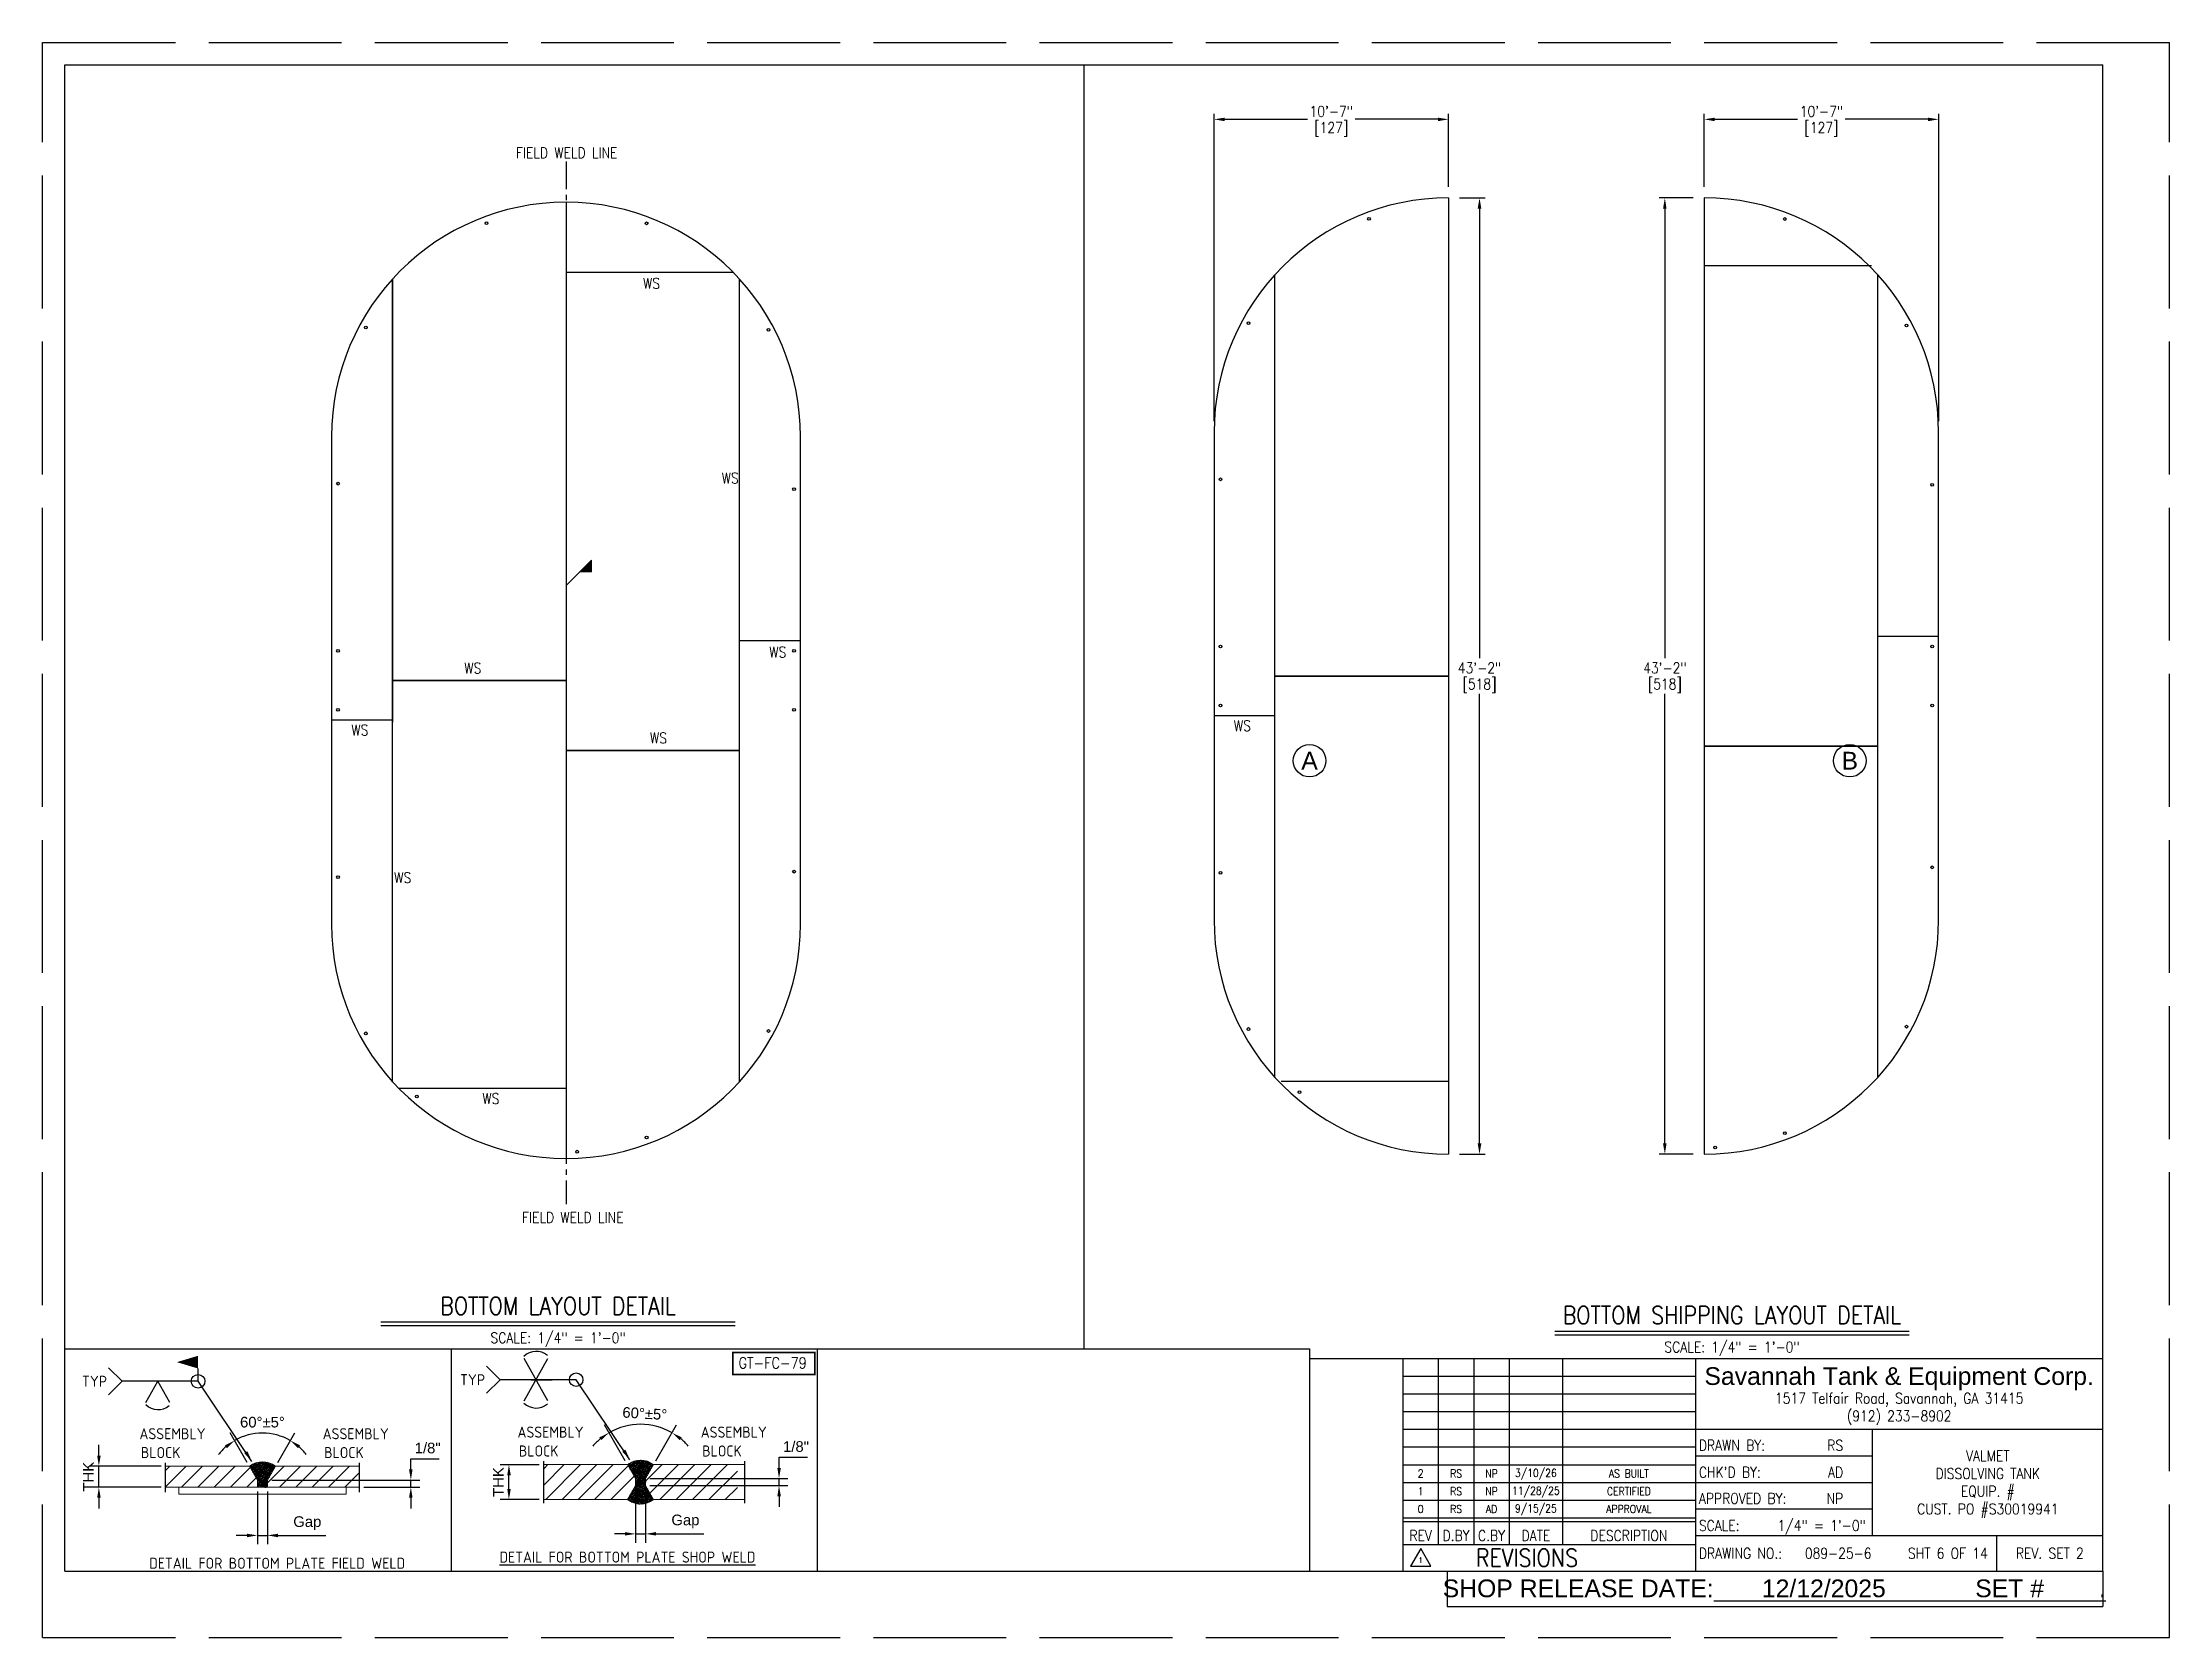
# Model space of a CAD drawing. Extents: x -36 to 1116, y 36 to 900.
import ezdxf
from ezdxf.enums import TextEntityAlignment as Align

# ---------------------------------------------------------------- set-up
doc = ezdxf.new("R2010")
doc.units = 0
doc.header["$LTSCALE"] = 12
doc.header["$MEASUREMENT"] = 0
doc.header["$PDMODE"] = 33
doc.header["$PDSIZE"] = -0.5
doc.linetypes.add('AM_ISO02W050', pattern=[7.5, 6, -1.5])
doc.linetypes.add('CENTER', pattern=[2, 1.25, -0.25, 0.25, -0.25])
doc.layers.get('0').update_dxf_attribs({"linetype": 'CONTINUOUS'})
doc.layers.get('Defpoints').update_dxf_attribs({"linetype": 'CONTINUOUS'})
for name, color, linetype, lineweight in [('AM_5', 92, 'CONTINUOUS', 25), ('Am_8', 1, 'CONTINUOUS', 25), ('Equipment-AM_0', 7, 'CONTINUOUS', 50), ('Equipment-AM_5', 92, 'CONTINUOUS', 25)]:
    doc.layers.add(name, color=color, linetype=linetype, lineweight=lineweight)
for name, color, linetype in [('CENTER', 6, 'CENTER'), ('COVER', 3, 'CONTINUOUS'), ('DIM', 1, 'CONTINUOUS'), ('SHELL', 40, 'CONTINUOUS'), ('SHOP TAG', 11, 'CONTINUOUS'), ('TEXT', 4, 'CONTINUOUS')]:
    doc.layers.add(name, color=color, linetype=linetype)
doc.styles.add('ISOCP', font='ISOCP.SHX')
doc.styles.add('ROMANS', font='ROMANS.shx', dxfattribs={"width": 0.85, "height": 5.76})
doc.styles.get("Standard").update_dxf_attribs({"font": 'sanss___.ttf'})
doc.dimstyles.new('METSOPOWER_ANSI$0', dxfattribs={"dimtxt": 0.12, "dimasz": 0.12, "dimexe": 0.1, "dimexo": 0.05, "dimgap": 0.06, "dimtad": 1, "dimtoh": 1, "dimdec": 5, "dimzin": 12, "dimdsep": 46, "dimlunit": 4, "dimtxsty": 'Standard', "dimcen": 0, "dimclrd": 256, "dimclre": 256, "dimclrt": 140, "dimadec": 0, "dimazin": 2, "dimtp": 0.1, "dimtm": 0.1, "dimtfac": 0.71, "dimtdec": 5, "dimtmove": 0, "dimatfit": 3, "dimfxl": 1, "dimfrac": 2, "dimtzin": 7, "dimlwd": -1, "dimlwe": -1, "dimarcsym": 1})
doc.dimstyles.new('METSOPOWER_ANSI$2', dxfattribs={"dimtxt": 0.12, "dimasz": 0.12, "dimexe": 0.1, "dimexo": 0.05, "dimgap": 0.06, "dimtad": 1, "dimzin": 12, "dimdsep": 46, "dimlunit": 3, "dimtxsty": 'Standard', "dimcen": 0, "dimclrd": 256, "dimclre": 256, "dimclrt": 140, "dimadec": 0, "dimazin": 2, "dimtp": 0.1, "dimtm": 0.1, "dimtfac": 0.71, "dimtmove": 0, "dimatfit": 3, "dimfxl": 1, "dimtzin": 7, "dimlwd": -1, "dimlwe": -1, "dimarcsym": 1})
doc.dimstyles.new('SCALE -4', dxfattribs={"dimscale": 48, "dimtxt": 0.125, "dimasz": 0.125, "dimexe": 0.125, "dimexo": 0.125, "dimgap": 0.09375, "dimtad": 1, "dimdec": 4, "dimlfac": 0.25, "dimrnd": 0.0625, "dimzin": 3, "dimdsep": 46, "dimlunit": 4, "dimtxsty": 'ISOCP', "dimcen": 0, "dimclrd": 92, "dimclre": 92, "dimclrt": 140, "dimadec": 0, "dimazin": 0, "dimtfac": 1, "dimtdec": 4, "dimtmove": 0, "dimatfit": 3, "dimfxl": 1, "dimfrac": 2, "dimtolj": 1, "dimtzin": 0, "dimarcsym": 0})
doc.dimstyles.get("Standard").update_dxf_attribs({"dimtxt": 0.18, "dimasz": 0.18, "dimexe": 0.18, "dimexo": 0.0625, "dimgap": 0.09, "dimtad": 0, "dimtih": 1, "dimtoh": 1, "dimdec": 4, "dimzin": 0, "dimdsep": 46, "dimtxsty": 'Standard', "dimcen": 0.09, "dimadec": 0, "dimazin": 0, "dimtfac": 1, "dimtdec": 4, "dimtofl": 0, "dimtmove": 0, "dimatfit": 3, "dimfxl": 1, "dimtolj": 1, "dimtzin": 0, "dimarcsym": 0})
pattern_1 = [(45, (-1137.811, -715.01), (-4.419417, 4.419417), [])]
pattern_2 = [(45, (-933.0586, -714.148), (-4.419417, 4.419417), [])]

# ---------------------------------------------------------------- blocks, each defined once
blk = doc.blocks.new('*D190')
at = {"layer": 'AM_5', "linetype": 'ByBlock', "transparency": 16777216}
for p, q in [((-5.5, 134.5), (-5.5, 140.3)), ((28.3, 128.8), (-10.3, 128.8)), ((-5.5, 117.4), (-5.5, 128.8)), ((28.3, 117.4), (-10.3, 117.4)), ((-5.5, 111.7), (-5.5, 105.9))]:
    blk.add_line(p, q, dxfattribs=at)
at = {"layer": 'AM_5', "transparency": 16777216}
for points in [[(-6.4, 134.5), (-4.5, 134.5), (-5.5, 128.8)], [(-6.4, 111.7), (-4.5, 111.7), (-5.5, 117.4)]]:
    blk.add_solid(points, dxfattribs=at)
at = {"layer": 'Defpoints', "color": 0, "transparency": 16777216}
for p in [(-5.5, 128.8), (30.7, 128.8), (30.7, 117.4)]:
    blk.add_point(p, dxfattribs=at)
at = {"layer": 'AM_5', "color": 140, "transparency": 16777216, "insert": (-11.2, 123.1), "char_height": 5.76, "attachment_point": 5, "rotation": 90}
blk.add_mtext('THK', dxfattribs=at)
blk = doc.blocks.new('*D191')
at = {"layer": 'AM_5', "linetype": 'ByBlock', "transparency": 16777216}
for p, q in [((74.9, 130.8), (65.7, 146.8)), ((91.4, 130.8), (100.6, 146.8))]:
    blk.add_line(p, q, dxfattribs=at)
for start, end in [(130.9525, 141.9049), (60, 120), (38.0951, 49.0475)]:
    blk.add_arc((83.1, 116.5), 30.2, start, end, dxfattribs=at)
at = {"layer": 'AM_5', "transparency": 16777216}
for points in [[(62.8, 140.1), (63.9, 138.5), (68.1, 142.7)], [(102.4, 138.5), (103.5, 140.1), (98.2, 142.7)]]:
    blk.add_solid(points, dxfattribs=at)
at = {"layer": 'Defpoints', "color": 0, "transparency": 16777216}
for p in [(88.4, 146.3), (76.1, 128.8), (90.2, 128.8), (80.4, 121.2), (85.8, 121.2)]:
    blk.add_point(p, dxfattribs=at)
at = {"layer": 'AM_5', "color": 140, "transparency": 16777216, "insert": (83.1, 152.6), "char_height": 5.76, "attachment_point": 5}
blk.add_mtext('60°%%P5%%D', dxfattribs=at)
blk = doc.blocks.new('*D192')
at = {"layer": 'AM_5', "linetype": 'ByBlock', "transparency": 16777216}
for p, q in [((80.4, 115), (80.4, 86.5)), ((85.8, 115), (85.8, 86.5)), ((74.7, 91.3), (68.9, 91.3)), ((80.4, 91.3), (85.8, 91.3)), ((91.6, 91.3), (117.4, 91.3))]:
    blk.add_line(p, q, dxfattribs=at)
at = {"layer": 'AM_5', "transparency": 16777216}
for points in [[(74.7, 92.2), (74.7, 90.3), (80.4, 91.3)], [(91.6, 92.2), (91.6, 90.3), (85.8, 91.3)]]:
    blk.add_solid(points, dxfattribs=at)
at = {"layer": 'Defpoints', "color": 0, "transparency": 16777216}
for p in [(80.4, 117.4), (85.8, 117.4), (85.8, 91.3)]:
    blk.add_point(p, dxfattribs=at)
at = {"layer": 'AM_5', "color": 140, "transparency": 16777216, "insert": (107.4, 97.9), "char_height": 5.76, "attachment_point": 5}
blk.add_mtext('Gap ', dxfattribs=at)
blk = doc.blocks.new('*D193')
at = {"layer": 'AM_5', "linetype": 'ByBlock', "transparency": 16777216}
for p, q in [((163.5, 127), (163.5, 132.7)), ((163.5, 132.7), (178.9, 132.7)), ((88.2, 121.2), (168.3, 121.2)), ((138, 117.4), (168.3, 117.4)), ((163.5, 117.4), (163.5, 121.2)), ((163.5, 111.7), (163.5, 105.9))]:
    blk.add_line(p, q, dxfattribs=at)
at = {"layer": 'AM_5', "transparency": 16777216}
for points in [[(162.5, 127), (164.4, 127), (163.5, 121.2)], [(162.5, 111.7), (164.4, 111.7), (163.5, 117.4)]]:
    blk.add_solid(points, dxfattribs=at)
at = {"layer": 'Defpoints', "color": 0, "transparency": 16777216}
for p in [(85.8, 121.2), (135.6, 117.4), (163.5, 117.4)]:
    blk.add_point(p, dxfattribs=at)
at = {"layer": 'AM_5', "color": 140, "transparency": 16777216, "insert": (172.6, 138.6), "char_height": 5.76, "attachment_point": 5}
blk.add_mtext('1/8"', dxfattribs=at)
blk = doc.blocks.new('*D194')
at = {"layer": 'Defpoints', "color": 0, "transparency": 16777216}
for p in [(598.5, 858.4), (725.5, 815.8), (598.5, 688.8)]:
    blk.add_point(p, dxfattribs=at)
at = {"layer": 'DIM', "color": 0, "lineweight": -2, "transparency": 16777216}
for p, q in [((598.5, 694.8), (598.5, 861.4)), ((604.3, 858.4), (649.2, 858.4)), ((719.8, 858.4), (674.9, 858.4)), ((725.5, 821.8), (725.5, 861.4))]:
    blk.add_line(p, q, dxfattribs=at)
at = {"layer": 'DIM', "color": 0, "transparency": 16777216}
for points in [[(604.3, 859.3), (604.3, 857.4), (598.5, 858.4)], [(719.8, 859.3), (719.8, 857.4), (725.5, 858.4)]]:
    blk.add_solid(points, dxfattribs=at)
at = {"layer": 'DIM', "color": 0, "transparency": 16777216, "char_height": 5.76, "attachment_point": 5, "style": 'ROMANS'}
for s, insert in [('\\A1;10\'-7"', (662, 862.7)), ('\\A1;[127]', (662, 853))]:
    blk.add_mtext(s, dxfattribs=dict(at, insert=insert))
blk = doc.blocks.new('*D195')
at = {"layer": 'Defpoints', "color": 0, "transparency": 16777216}
for p in [(725.5, 815.8), (725.5, 297.8), (742.3, 297.8)]:
    blk.add_point(p, dxfattribs=at)
at = {"layer": 'DIM', "color": 0, "lineweight": -2, "transparency": 16777216}
for p, q in [((731.5, 815.8), (745.3, 815.8)), ((742.3, 810), (742.3, 566.5)), ((742.3, 303.6), (742.3, 547.1)), ((731.5, 297.8), (745.3, 297.8))]:
    blk.add_line(p, q, dxfattribs=at)
at = {"layer": 'DIM', "color": 0, "transparency": 16777216}
for points in [[(741.3, 810), (743.3, 810), (742.3, 815.8)], [(741.3, 303.6), (743.3, 303.6), (742.3, 297.8)]]:
    blk.add_solid(points, dxfattribs=at)
at = {"layer": 'DIM', "color": 0, "transparency": 16777216, "char_height": 5.76, "attachment_point": 5, "style": 'ROMANS'}
for s, insert in [('\\A1;43\'-2"', (742.3, 561.2)), ('\\A1;[518]', (742.3, 551.5))]:
    blk.add_mtext(s, dxfattribs=dict(at, insert=insert))
blk = doc.blocks.new('*D196')
at = {"layer": 'Defpoints', "color": 0, "transparency": 16777216}
for p in [(864, 815.8), (842.7, 297.8), (864, 297.8)]:
    blk.add_point(p, dxfattribs=at)
at = {"layer": 'DIM', "color": 0, "lineweight": -2, "transparency": 16777216}
for p, q in [((858, 815.8), (839.7, 815.8)), ((842.7, 810), (842.7, 566.5)), ((842.7, 303.6), (842.7, 547.1)), ((858, 297.8), (839.7, 297.8))]:
    blk.add_line(p, q, dxfattribs=at)
at = {"layer": 'DIM', "color": 0, "transparency": 16777216}
for points in [[(841.7, 810), (843.6, 810), (842.7, 815.8)], [(841.7, 303.6), (843.6, 303.6), (842.7, 297.8)]]:
    blk.add_solid(points, dxfattribs=at)
at = {"layer": 'DIM', "color": 0, "transparency": 16777216, "char_height": 5.76, "attachment_point": 5, "style": 'ROMANS'}
for s, insert in [('\\A1;43\'-2"', (842.7, 561.2)), ('\\A1;[518]', (842.7, 551.5))]:
    blk.add_mtext(s, dxfattribs=dict(at, insert=insert))
blk = doc.blocks.new('*D197')
at = {"layer": 'Defpoints', "color": 0, "transparency": 16777216}
for p in [(991, 858.4), (864, 815.8), (991, 688.8)]:
    blk.add_point(p, dxfattribs=at)
at = {"layer": 'DIM', "color": 0, "lineweight": -2, "transparency": 16777216}
for p, q in [((864, 821.8), (864, 861.4)), ((869.7, 858.4), (914.6, 858.4)), ((985.2, 858.4), (940.3, 858.4)), ((991, 694.8), (991, 861.4))]:
    blk.add_line(p, q, dxfattribs=at)
at = {"layer": 'DIM', "color": 0, "transparency": 16777216}
for points in [[(869.7, 859.3), (869.7, 857.4), (864, 858.4)], [(985.2, 859.3), (985.2, 857.4), (991, 858.4)]]:
    blk.add_solid(points, dxfattribs=at)
at = {"layer": 'DIM', "color": 0, "transparency": 16777216, "char_height": 5.76, "attachment_point": 5, "style": 'ROMANS'}
for s, insert in [('\\A1;10\'-7"', (927.5, 862.7)), ('\\A1;[127]', (927.5, 853))]:
    blk.add_mtext(s, dxfattribs=dict(at, insert=insert))
blk = doc.blocks.new('*D201')
at = {"layer": 'AM_5', "linetype": 'ByBlock', "transparency": 16777216}
for p, q in [((233, 129.6), (211.8, 129.6)), ((216.6, 116.5), (216.6, 123.9)), ((233, 110.7), (211.8, 110.7))]:
    blk.add_line(p, q, dxfattribs=at)
at = {"layer": 'AM_5', "transparency": 16777216}
for points in [[(215.7, 123.9), (217.6, 123.9), (216.6, 129.6)], [(215.7, 116.5), (217.6, 116.5), (216.6, 110.7)]]:
    blk.add_solid(points, dxfattribs=at)
at = {"layer": 'Defpoints', "color": 0, "transparency": 16777216}
for p in [(216.6, 129.6), (235.4, 129.6), (235.4, 110.7)]:
    blk.add_point(p, dxfattribs=at)
at = {"layer": 'AM_5', "color": 140, "transparency": 16777216, "insert": (210.9, 120.2), "char_height": 5.76, "attachment_point": 5, "rotation": 90}
blk.add_mtext('THK', dxfattribs=at)
blk = doc.blocks.new('*D202')
at = {"layer": 'AM_5', "linetype": 'ByBlock', "transparency": 16777216}
for p, q in [((279.6, 131.7), (268.4, 151.1)), ((296.1, 131.7), (307.4, 151.1))]:
    blk.add_line(p, q, dxfattribs=at)
for start, end in [(60, 120), (129.6836, 139.3672), (40.6328, 50.3164)]:
    blk.add_arc((287.9, 117.4), 34.1, start, end, dxfattribs=at)
at = {"layer": 'AM_5', "transparency": 16777216}
for points in [[(265.6, 144.4), (266.7, 142.9), (270.8, 146.9)], [(309.1, 142.9), (310.2, 144.4), (305, 146.9)]]:
    blk.add_solid(points, dxfattribs=at)
at = {"layer": 'Defpoints', "color": 0, "transparency": 16777216}
for p in [(282, 151), (280.8, 129.6), (294.9, 129.6), (285.2, 122.1), (290.6, 122.1)]:
    blk.add_point(p, dxfattribs=at)
at = {"layer": 'AM_5', "color": 140, "transparency": 16777216, "insert": (290.2, 157.3), "char_height": 5.76, "attachment_point": 5, "rotation": 356.7374}
blk.add_mtext('60°%%P5%%D', dxfattribs=at)
blk = doc.blocks.new('*D199')
at = {"layer": 'AM_5', "linetype": 'ByBlock', "transparency": 16777216}
for p, q in [((285.2, 115.9), (285.2, 87.3)), ((290.6, 115.9), (290.6, 87.3)), ((279.4, 92.1), (273.7, 92.1)), ((285.2, 92.1), (290.6, 92.1)), ((296.3, 92.1), (322.2, 92.1))]:
    blk.add_line(p, q, dxfattribs=at)
at = {"layer": 'AM_5', "transparency": 16777216}
for points in [[(279.4, 93.1), (279.4, 91.2), (285.2, 92.1)], [(296.3, 93.1), (296.3, 91.2), (290.6, 92.1)]]:
    blk.add_solid(points, dxfattribs=at)
at = {"layer": 'Defpoints', "color": 0, "transparency": 16777216}
for p in [(285.2, 118.3), (290.6, 118.3), (290.6, 92.1)]:
    blk.add_point(p, dxfattribs=at)
at = {"layer": 'AM_5', "color": 140, "transparency": 16777216, "insert": (312.2, 98.8), "char_height": 5.76, "attachment_point": 5}
blk.add_mtext('Gap ', dxfattribs=at)
blk = doc.blocks.new('*D200')
at = {"layer": 'AM_5', "linetype": 'ByBlock', "transparency": 16777216}
for p, q in [((362.9, 127.8), (362.9, 133.6)), ((362.9, 133.6), (378.4, 133.6)), ((293, 122.1), (367.7, 122.1)), ((293, 118.3), (367.7, 118.3)), ((362.9, 118.3), (362.9, 122.1)), ((362.9, 112.5), (362.9, 106.8))]:
    blk.add_line(p, q, dxfattribs=at)
at = {"layer": 'AM_5', "transparency": 16777216}
for points in [[(362, 127.8), (363.9, 127.8), (362.9, 122.1)], [(362, 112.5), (363.9, 112.5), (362.9, 118.3)]]:
    blk.add_solid(points, dxfattribs=at)
at = {"layer": 'Defpoints', "color": 0, "transparency": 16777216}
for p in [(290.6, 122.1), (290.6, 118.3), (362.9, 118.3)]:
    blk.add_point(p, dxfattribs=at)
at = {"layer": 'AM_5', "color": 140, "transparency": 16777216, "insert": (372.1, 139.4), "char_height": 5.76, "attachment_point": 5}
blk.add_mtext('1/8"', dxfattribs=at)

msp = doc.modelspace()

# ---------------------------------------------------------------- hatches: boundary and pattern name
at = {"layer": 'Am_8'}
h = msp.add_hatch(dxfattribs=at)
h.set_pattern_fill('ANSI31', color=256, scale=50)
h.set_pattern_definition(pattern_1)
h.paths.add_polyline_path([(80.447593, 117.41639), (80.447593, 121.195917), (76.08337, 128.754972), (30.687337, 128.754972), (30.687337, 117.41639), (76.08337, 117.41639)])
h = msp.add_hatch(dxfattribs=at)
h.set_pattern_fill('ANSI31', color=256, scale=50)
h.set_pattern_definition(pattern_1)
h.paths.add_polyline_path([(85.83207, 121.195917), (90.196292, 128.754972), (135.592326, 128.754972), (135.592326, 117.41639), (90.196292, 117.41639), (85.83207, 117.41639)])
h = msp.add_hatch(dxfattribs=at)
h.set_pattern_fill('ANSI31', color=256, scale=50)
h.set_pattern_definition(pattern_2)
h.paths.add_polyline_path([(285.19984, 118.278675), (285.19984, 122.058202), (280.835617, 129.617257), (235.439584, 129.617257), (235.439584, 110.71962), (280.835617, 110.71962)])
h = msp.add_hatch(dxfattribs=at)
h.set_pattern_fill('ANSI31', color=256, scale=50)
h.set_pattern_definition(pattern_2)
h.paths.add_polyline_path([(290.584317, 122.058202), (294.948539, 129.617257), (340.344573, 129.617257), (340.344573, 110.71962), (294.948539, 110.71962), (290.584317, 118.278675)])
at = {"layer": 'COVER'}
h = msp.add_hatch(dxfattribs=at)
h.set_pattern_fill('ANSI36', color=256, scale=5)
h.set_pattern_definition([(45, (205.17206, 0.66814), (0.3314563, 1.2153398), [1.5625, -0.3125, 0, -0.3125])])
h.paths.add_polyline_path([(294.948539, 129.617257, 0.3449215213), (280.835617, 129.617257), (285.19984, 122.058202), (285.19984, 118.278675), (280.835617, 110.71962, 0.3449215213), (294.948539, 110.71962), (290.584317, 118.278675), (290.584317, 122.058202)])
at = {"layer": 'DIM'}
msp.add_hatch(color=256, dxfattribs=at).paths.add_polyline_path([(261.344388, 613.227395), (261.344388, 619.627395), (254.944388, 613.227395)])
h = msp.add_hatch(dxfattribs=at)
h.set_pattern_fill('ANSI36', color=256, scale=5)
h.paths.add_polyline_path([(90.196292, 128.754972, 0.3449215213), (76.08337, 128.754972), (80.447593, 121.195917), (80.447593, 117.41639), (85.83207, 117.41639), (85.83207, 121.195917)])

# ---------------------------------------------------------------- linework, layer by layer
for p, q in [((-24, 72), (-24, 888)), ((-24, 888), (1080, 888)), ((528, 888), (528, 192.327202)), ((1080, 72), (1080, 888)), ((-24, 192.327202), (650.465916, 192.327202)), ((185.408579, 192.327202), (185.408579, 72)), ((383.590355, 192.327202), (383.590355, 72)), ((650.465916, 72), (650.465916, 192.327202)), ((650.465916, 187.2), (1080, 187.2)), ((700.834859, 187.2), (700.834859, 72)), ((720.034859, 86.4), (720.034859, 187.2)), ((739.234859, 187.2), (739.234859, 86.4)), ((758.434859, 187.2), (758.434859, 86.4)), ((787.234859, 187.2), (787.234859, 86.4)), ((859.2, 187.2), (859.2, 72)), ((700.834859, 177.6), (859.2, 177.6)), ((700.834859, 168), (859.2, 168)), ((700.834859, 158.4), (859.2, 158.4)), ((700.834859, 148.8), (1080, 148.8)), ((700.834859, 139.2), (859.2, 139.2)), ((955.2, 91.2), (955.2, 148.8)), ((700.834859, 129.6), (859.2, 129.6)), ((859.2, 134.4), (955.2, 134.4)), ((700.834859, 120), (955.2, 120)), ((700.834859, 110.4), (859.2, 110.4)), ((859.2, 105.6), (955.2, 105.6)), ((700.834859, 100.8), (859.2, 100.8)), ((700.834859, 98.88), (859.2, 98.88)), ((700.834859, 86.4), (859.2, 86.4)), ((859.2, 91.2), (1080, 91.2)), ((1022.4, 91.2), (1022.4, 72)), ((-24, 72), (1080, 72)), ((360.38887, 72), (650.465916, 72))]:
    msp.add_line(p, q)
at = {"layer": 'AM_5'}
for p, q in [((30.687337, 114.68557), (30.687337, 130.644736)), ((135.592326, 114.68557), (135.592326, 130.644736)), ((235.439584, 108.829856), (235.439584, 131.507021)), ((344.448258, 108.829856), (344.448258, 131.507021))]:
    msp.add_line(p, q, dxfattribs=at)
at = {"layer": 'CENTER'}
msp.add_line((247.539787, 835.557452), (247.539787, 270.769062), dxfattribs=at)
at = {"layer": 'Defpoints', "linetype": 'AM_ISO02W050'}
for p, q in [((-36, 36), (-36, 900)), ((-36, 900), (1116, 900)), ((1116, 36), (1116, 900)), ((-36, 36), (1116, 36))]:
    msp.add_line(p, q, dxfattribs=at)
at = {"layer": 'DIM'}
for p, q in [((247.539787, 813.4666), (247.539787, 573.4666)), ((153.539787, 573.4666), (153.539787, 771.865663)), ((153.539787, 771.865663), (153.539787, 531.865663)), ((338.1378, 775.4666), (247.539787, 775.4666)), ((247.539787, 775.4666), (247.539787, 535.4666)), ((341.539787, 535.4666), (341.539787, 771.865663)), ((631.514092, 575.807493), (631.514092, 774.206557)), ((954.558806, 779.110837), (863.960793, 779.110837)), ((957.960793, 537.807493), (957.960793, 774.206557)), ((261.344388, 619.627395), (247.539787, 605.822794)), ((261.344388, 613.227395), (254.944388, 613.227395)), ((261.344388, 613.227395), (261.344388, 619.627395)), ((341.539787, 337.067537), (341.539787, 577.067537)), ((341.539787, 576.067537), (374.539787, 576.067537)), ((957.960793, 339.40843), (957.960793, 579.40843)), ((957.960793, 578.40843), (990.960793, 578.40843)), ((153.539787, 337.067537), (153.539787, 573.4666)), ((247.539787, 573.4666), (247.539787, 333.4666)), ((631.514092, 339.40843), (631.514092, 575.807493)), ((153.539787, 554.4666), (247.539787, 554.4666)), ((247.539787, 554.4666), (153.539787, 554.4666)), ((725.514092, 556.807493), (631.514092, 556.807493)), ((631.514092, 556.807493), (725.514092, 556.807493)), ((153.539787, 532.865663), (120.539787, 532.865663)), ((247.539787, 535.4666), (247.539787, 295.4666)), ((341.539787, 337.067537), (341.539787, 535.4666)), ((631.514092, 535.206557), (598.514092, 535.206557)), ((957.960793, 339.40843), (957.960793, 537.807493)), ((863.960793, 518.807493), (957.960793, 518.807493)), ((957.960793, 518.807493), (863.960793, 518.807493)), ((247.539787, 516.4666), (341.539787, 516.4666)), ((341.539787, 516.4666), (247.539787, 516.4666)), ((725.514092, 337.110837), (634.916079, 337.110837)), ((247.539787, 333.4666), (156.941774, 333.4666)), ((147.224304, 206.956712), (339.224304, 206.956712)), ((147.224304, 205.036712), (339.224304, 205.036712)), ((783.045129, 201.945957), (975.045129, 201.945957)), ((783.045129, 200.025957), (975.045129, 200.025957))]:
    msp.add_line(p, q, dxfattribs=at)
at = {"layer": 'Equipment-AM_0', "lineweight": 18}
for p, q in [((30.687337, 128.754972), (76.08337, 128.754972)), ((76.08337, 128.754972), (80.447593, 121.195917)), ((90.196292, 128.754972), (85.83207, 121.195917)), ((135.592326, 128.754972), (90.196292, 128.754972)), ((235.439584, 129.617257), (280.835617, 129.617257)), ((280.835617, 129.617257), (285.19984, 122.058202)), ((294.948539, 129.617257), (290.584317, 122.058202)), ((344.448258, 129.617257), (294.948539, 129.617257)), ((80.447593, 117.41639), (30.687337, 117.41639)), ((80.447593, 121.195917), (80.447593, 117.41639)), ((80.447593, 117.41639), (85.83207, 117.41639)), ((85.83207, 121.195917), (85.83207, 117.41639)), ((135.592326, 117.41639), (85.83207, 117.41639)), ((280.835617, 110.71962), (285.19984, 118.278675)), ((285.19984, 122.058202), (285.19984, 118.278675)), ((290.584317, 122.058202), (290.584317, 118.278675)), ((294.948539, 110.71962), (290.584317, 118.278675)), ((281.026996, 110.71962), (235.439584, 110.71962)), ((344.448258, 110.71962), (294.948539, 110.71962))]:
    msp.add_line(p, q, dxfattribs=at)
msp.add_lwpolyline([(37.764831, 117.41639), (128.514831, 117.41639), (128.514831, 113.55701), (37.764831, 113.716714)], close=True, dxfattribs=at)
for centre, start, end in [((83.139831, 119.742853), 51.939167947, 128.060832053), ((287.892078, 120.605138), 51.939167947, 128.060832053), ((287.892078, 119.731739), 231.939167947, 308.060832053)]:
    msp.add_arc(centre, 11.446045, start, end, dxfattribs=at)
at = {"layer": 'Equipment-AM_5', "color": 140, "linetype": 'Continuous'}
for p, q in [((237.647884, 164.113926), (224.781605, 187.153926)), ((224.781605, 164.113926), (237.647884, 187.153926)), ((20.029358, 163.251641), (26.462498, 174.771641)), ((32.895637, 163.251641), (26.462498, 174.771641)), ((48.264371, 174.771641), (48.264371, 181.683641)), ((228.542846, 175.633926), (240.062846, 175.633926))]:
    msp.add_line(p, q, dxfattribs=at)
at = {"layer": 'Equipment-AM_5', "linetype": 'Continuous'}
for p, q in [((7.134002, 174.771641), (-0.238798, 182.144441)), ((7.134002, 174.771641), (-0.238798, 167.398841)), ((48.264371, 174.771641), (7.134002, 174.771641)), ((211.886249, 175.633926), (204.513449, 183.006726)), ((211.886249, 175.633926), (204.513449, 168.261126)), ((253.016618, 175.633926), (211.886249, 175.633926))]:
    msp.add_line(p, q, dxfattribs=at)
at = {"layer": 'Equipment-AM_5', "color": 140, "linetype": 'Continuous'}
for centre in [(48.264371, 174.771641), (253.016618, 175.633926)]:
    msp.add_circle(centre, 3.683897, dxfattribs=at)
for centre, start, end in [((231.356849, 181.527892), 50.049070765, 134.556094682), ((26.604602, 168.877674), 225.443905318, 309.950929235), ((231.356849, 169.739959), 225.443905318, 309.950929235)]:
    msp.add_arc(centre, 9.443066, start, end, dxfattribs=at)
at = {"layer": 'Equipment-AM_5', "color": 140, "linetype": 'Continuous', "extrusion": (0, 0, -1)}
msp.add_trace([(-48.264371, 181.683641, -0.000033), (-48.264371, 188.595641, -0.000033), (-36.744371, 185.139641, -0.000033)], dxfattribs=at)
at = {"layer": 'SHELL'}
for p, q in [((725.514092, 815.807493), (725.514092, 297.807493)), ((863.960793, 815.807493), (863.960793, 297.807493)), ((120.539787, 686.4666), (120.539787, 422.4666)), ((374.539787, 422.4666), (374.539787, 686.4666)), ((598.514092, 688.807493), (598.514092, 424.807493)), ((990.960793, 424.807493), (990.960793, 688.807493))]:
    msp.add_line(p, q, dxfattribs=at)
for centre in [(204.477287, 802.18535), (291.196502, 802.056135), (682.451592, 804.526243), (907.617508, 804.397028), (139.164787, 745.68535), (357.199191, 744.402261), (617.139092, 748.026243), (973.620197, 746.743154), (124.039787, 661.0291), (371.039787, 658.0916), (602.014092, 663.369993), (987.460793, 660.432493), (124.039787, 570.4666), (371.039787, 570.4666), (602.014092, 572.807493), (987.460793, 572.807493), (602.014092, 540.807493), (987.460793, 540.807493), (124.039787, 538.4666), (371.039787, 538.4666), (371.039787, 450.8416), (602.014092, 450.244993), (987.460793, 453.182493), (124.039787, 447.9041), (139.164787, 363.24785), (357.196037, 364.5291), (617.139092, 365.588743), (973.617043, 366.869993), (166.770725, 329.039194), (644.74503, 331.380088), (253.539787, 299.140982), (291.196037, 306.87285), (869.960793, 301.481876), (907.617043, 309.213743)]:
    msp.add_circle(centre, 0.75, dxfattribs=at)
for centre, start, end in [((247.539787, 686.4666), 0, 180), ((725.514092, 688.807493), 90, 180), ((863.960793, 688.807493), 0, 90), ((247.539787, 422.4666), 180, 0), ((725.514092, 424.807493), 180, 270), ((863.960793, 424.807493), 270, 0)]:
    msp.add_arc(centre, 127, start, end, dxfattribs=at)
at = {"layer": 'SHOP TAG'}
for p, q in [((724.8, 72), (724.8, 52.8)), ((1080, 72), (1080, 52.8)), ((724.8, 52.8), (1080, 52.8))]:
    msp.add_line(p, q, dxfattribs=at)
at = {"layer": 'TEXT'}
for p, q in [((710.434859, 84.20148), (704.892296, 74.60148)), ((715.977421, 74.60148), (710.434859, 84.20148)), ((704.892296, 74.60148), (715.977421, 74.60148))]:
    msp.add_line(p, q, dxfattribs=at)
at = {"layer": 'TEXT', "const_width": 0.96}
msp.add_lwpolyline([(337.85559, 190.366506), (337.85559, 178.45975), (382.294671, 178.45975), (382.294671, 190.366506)], close=True, dxfattribs=at)
at = {"layer": 'TEXT'}
for centre in [(650.245962, 510.961972), (942.850749, 510.961972)]:
    msp.add_circle(centre, 8.806488, dxfattribs=at)

# ---------------------------------------------------------------- texts
at = {"layer": 'DIM', "style": 'ROMANS', "width": 0.85}
for s, height, p in [('FIELD WELD LINE', 5.76, (247.893373, 837.368935)), ('WS', 5.76, (293.881454, 766.667917)), ('WS', 5.76, (336.466649, 661.166186)), ('WS', 5.76, (362.227302, 566.898362)), ('WS', 5.76, (197.035751, 558.244434)), ('WS', 5.76, (135.904945, 524.676733)), ('WS', 5.76, (613.879251, 527.017626)), ('WS', 5.76, (297.599779, 520.403925)), ('WS', 5.76, (159.097937, 444.721101)), ('WS', 5.76, (206.855305, 325.035921)), ('FIELD WELD LINE', 5.76, (251.196441, 260.62219)), ('BOTTOM LAYOUT DETAIL', 9.6, (243.224304, 210.833953)), ('BOTTOM SHIPPING LAYOUT DETAIL', 9.6, (879.045129, 205.823198)), ('SCALE: 1/4" = 1\'-0"', 5.76, (243.224304, 195.436712)), ('SCALE: 1/4" = 1\'-0"', 5.76, (879.045129, 190.425957))]:
    msp.add_text(s, height=height, dxfattribs=at).set_placement(p, align=Align.CENTER)
at = {"layer": 'Equipment-AM_5', "color": 140, "style": 'ISOCP'}
for s, p in [('ASSEMBLY', (221.249286, 144.236395)), ('ASSEMBLY', (320.491951, 144.236395)), ('ASSEMBLY', (16.497039, 143.374109)), ('BLOCK', (17.259873, 133.158245)), ('ASSEMBLY', (115.739704, 143.374109)), ('BLOCK', (116.502538, 133.158245)), ('BLOCK', (222.012121, 134.020531)), ('BLOCK', (321.254786, 134.020531)), ('%%UDETAIL FOR BOTTOM PLATE SHOP WELD', (211.473459, 76.538924)), ('%%UDETAIL FOR BOTTOM PLATE FIELD WELD', (21.783292, 73.2))]:
    msp.add_text(s, height=6, dxfattribs=at).set_placement(p)
at = {"layer": 'Equipment-AM_5', "color": 140, "char_height": 6, "attachment_point": 6, "style": 'ISOCP'}
for insert in [(-1.074562, 174.771641), (203.677686, 175.633926)]:
    msp.add_mtext('TYP', dxfattribs=dict(at, insert=insert))
at = {"layer": 'SHOP TAG'}
msp.add_text('SHOP RELEASE DATE:%%U       12/12/2025             SET #        .', height=9.6, dxfattribs=at).set_placement((901.97319, 62.608987), align=Align.MIDDLE_CENTER)
at = {"layer": 'TEXT'}
for s, p in [('A', (650.245962, 510.961972)), ('B', (942.850749, 510.961972)), ('Savannah Tank & Equipment Corp.', (969.6, 177.6))]:
    msp.add_text(s, height=9.6, dxfattribs=at).set_placement(p, align=Align.MIDDLE_CENTER)
at = {"layer": 'TEXT', "style": 'ROMANS', "width": 0.85}
for s, height, p in [('1517 Telfair Road, Savannah, GA 31415', 5.76, (969.6, 165.6)), ('(912) 233-8902', 5.76, (969.6, 156)), ('DISSOLVING TANK', 5.76, (1017.6, 124.8)), ('VALMET', 5.76, (1017.6, 134.4)), ('EQUIP. #', 5.76, (1017.6, 115.2)), ('CUST. PO #S30019941', 5.76, (1017.6, 105.6)), ('REVISIONS', 9.6, (768.034859, 79.2)), ('REV. SET 2', 5.76, (1051.2, 81.6)), ('1', 2.88, (710.434859, 77.80148))]:
    msp.add_text(s, height=height, dxfattribs=at).set_placement(p, align=Align.MIDDLE_CENTER)
for s, p in [('DRAWN BY:', (861.12, 140.096338)), ("CHK'D BY:", (861.12, 125.519024)), ('APPROVED BY:', (861.12, 111.296338)), ('SCALE:', (861.12, 96.639409)), ('SCALE:', (861.12, 96.637291)), ('DRAWING NO.:', (861.12, 81.6)), ('089-25-6', (918.514066, 81.6))]:
    msp.add_text(s, height=5.76, dxfattribs=at).set_placement(p, align=Align.MIDDLE_LEFT)
for s, p in [('RS', (939.271871, 140.096338)), ('AD', (939.271871, 125.519024)), ('NP', (939.271871, 111.296338)), ('1/4" = 1\'-0"', (951.507885, 96.637291)), ('SHT 6 OF 14', (1017.594046, 81.6))]:
    msp.add_text(s, height=5.76, dxfattribs=at).set_placement(p, align=Align.MIDDLE_RIGHT)
for s, height, p in [('2', 4.32, (710.434859, 124.8)), ('RS', 4.32, (729.634859, 124.8)), ('NP', 4.32, (748.834859, 124.8)), ('3/10/26', 4.32, (772.834859, 124.8)), ('AS BUILT', 4.32, (823.217429, 124.8)), ('1', 4.32, (710.434859, 115.2)), ('RS', 4.32, (729.634859, 115.2)), ('NP', 4.32, (748.834859, 115.2)), ('11/28/25', 4.32, (772.834859, 115.2)), ('CERTIFIED', 4.32, (823.217429, 115.2)), ('0', 4.32, (710.434859, 105.6)), ('RS', 4.32, (729.634859, 105.6)), ('AD', 4.32, (748.834859, 105.6)), ('9/15/25', 4.32, (772.834859, 105.6)), ('APPROVAL', 4.32, (823.217429, 105.6)), ('REV', 5.76, (710.434859, 91.2)), ('D.BY', 5.76, (729.634859, 91.2)), ('C.BY', 5.76, (748.834859, 91.2)), ('DATE', 5.76, (772.834859, 91.2)), ('DESCRIPTION', 5.76, (823.217429, 91.2))]:
    msp.add_text(s, height=height, dxfattribs=at).set_placement(p, align=Align.MIDDLE)
at = {"layer": 'TEXT', "insert": (340.950741, 187.74126), "char_height": 6.048, "width": 117.16266667, "attachment_point": 1, "style": 'ROMANS'}
msp.add_mtext('GT-FC-79', dxfattribs=at)

# ---------------------------------------------------------------- dimensions: what is measured, and where the dimension line sits
at = {"layer": 'AM_5'}
dim = msp.add_angular_dim_2l(base=(281.966979, 150.998017), line1=((290.584317, 122.058202), (294.948539, 129.617257)), line2=((285.19984, 122.058202), (280.835617, 129.617257)), text='<>%%P5%%D', dimstyle='METSOPOWER_ANSI$2', override={"dimscale": 48, "dimdec": 5, "dimadec": 5, "dimtdec": 5, "dimfrac": 2}, dxfattribs=at)
dim.commit()
dim.dimension.update_dxf_attribs({"geometry": '*D202', "text_midpoint": (289.833997, 151.461092), "dimtype": 162})
dim = msp.add_angular_dim_2l(base=(88.38024, 146.252657), line1=((85.83207, 121.195917), (90.196292, 128.754972)), line2=((80.447593, 121.195917), (76.08337, 128.754972)), text='<>%%P5%%D', dimstyle='METSOPOWER_ANSI$2', override={"dimscale": 48, "dimdec": 5, "dimadec": 5, "dimtdec": 5, "dimfrac": 2}, dxfattribs=at)
dim.commit()
dim.dimension.update_dxf_attribs({"geometry": '*D191', "text_midpoint": (83.139831, 152.561998)})
for base, p1, p2, text, picture, middle in [((-5.471597, 128.754972), (30.687337, 117.41639), (30.687337, 128.754972), 'THK', '*D190', (-5.471597, 123.085681)), ((163.456299, 117.41639), (85.83207, 121.195917), (135.592326, 117.41639), '1/8"', '*D193', (172.629632, 132.72657)), ((362.946517, 118.278675), (290.584317, 122.058202), (290.584317, 118.278675), '1/8"', '*D200', (372.119851, 133.578202)), ((216.621195, 129.617257), (235.439584, 110.71962), (235.439584, 129.617257), 'THK', '*D201', (216.621195, 120.168438))]:
    dim = msp.add_linear_dim(base=base, p1=p1, p2=p2, angle=90, text=text, dimstyle='METSOPOWER_ANSI$0', override={"dimscale": 48}, dxfattribs=at)
    dim.commit()
    dim.dimension.update_dxf_attribs({"geometry": picture, "text_midpoint": middle, "dimtype": 160})
for base, p1, p2, picture, middle in [((85.83207, 91.261827), (80.447593, 117.41639), (85.83207, 117.41639), '*D192', (107.398489, 97.93837)), ((290.584317, 92.124112), (285.19984, 118.278675), (290.584317, 118.278675), '*D199', (312.150737, 98.800655))]:
    dim = msp.add_linear_dim(base=base, p1=p1, p2=p2, text='Gap ', dimstyle='METSOPOWER_ANSI$0', override={"dimscale": 48}, dxfattribs=at)
    dim.commit()
    dim.dimension.update_dxf_attribs({"geometry": picture, "text_midpoint": middle})
at = {"layer": 'DIM'}
for base, p1, p2, picture, middle in [((598.514092, 858.350592), (725.514092, 815.807493), (598.514092, 688.807493), '*D194', (662.014092, 858.350592)), ((990.960793, 858.350592), (863.960793, 815.807493), (990.960793, 688.807493), '*D197', (927.460793, 858.350592))]:
    dim = msp.add_linear_dim(base=base, p1=p1, p2=p2, dimstyle='Standard', override={"dimscale": 48, "dimtxt": 5.76, "dimasz": 0.12, "dimexe": 0.0625, "dimexo": 0.125, "dimgap": 0.02, "dimzin": 3, "dimlunit": 4, "dimpost": '\\X', "dimtxsty": 'ROMANS', "dimcen": 0}, dxfattribs=at)
    dim.commit()
    dim.dimension.update_dxf_attribs({"geometry": picture, "text_midpoint": middle})
for base, p1, p2, picture, middle in [((742.295744, 297.807493), (725.514092, 815.807493), (725.514092, 297.807493), '*D195', (742.295744, 556.807493)), ((842.679259, 297.807493), (863.960793, 815.807493), (863.960793, 297.807493), '*D196', (842.679259, 556.807493))]:
    dim = msp.add_linear_dim(base=base, p1=p1, p2=p2, angle=90, dimstyle='Standard', override={"dimscale": 48, "dimtxt": 5.76, "dimasz": 0.12, "dimexe": 0.0625, "dimexo": 0.125, "dimgap": 0.02, "dimzin": 3, "dimlunit": 4, "dimpost": '\\X', "dimtxsty": 'ROMANS', "dimcen": 0}, dxfattribs=at)
    dim.commit()
    dim.dimension.update_dxf_attribs({"geometry": picture, "text_midpoint": middle, "dimtype": 160})

# ---------------------------------------------------------------- leaders
at = {"layer": 'Equipment-AM_5'}
for points in [[(77.422149, 131.400437), (48.264371, 174.771641)], [(282.174397, 132.262723), (253.016618, 175.633926)]]:
    msp.add_leader(points, dimstyle='SCALE -4', override={"dimgap": 0.09375, "dimtad": 0}, dxfattribs=at)

doc.saveas('drawing.dxf')
